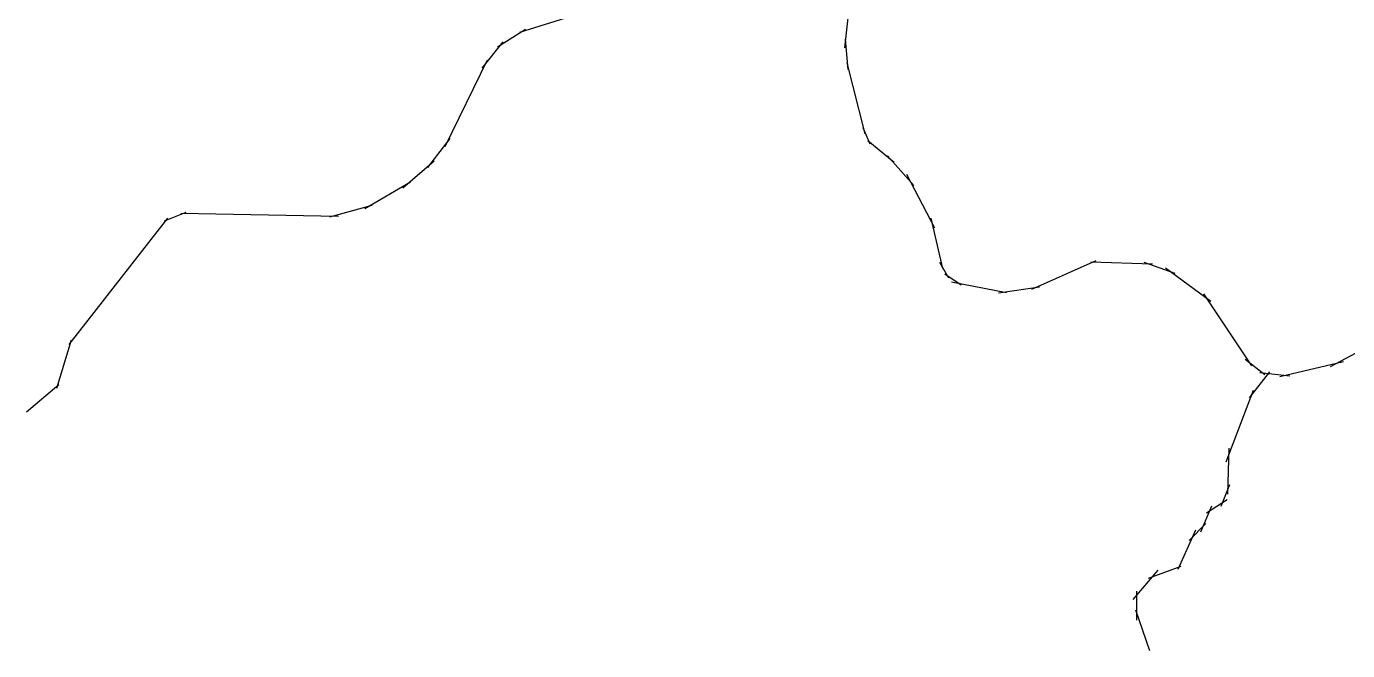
# Model space of a CAD drawing. Header units: inches. Extents: x 723419 to 759401, y 6910722 to 6968430.
# Drawn here: x 726394 to 729902, y 6956127 to 6957785 of the extents above; entities that cross this region are included whole.
import ezdxf

# ---------------------------------------------------------------- set-up
doc = ezdxf.new("R2010")
doc.units = ezdxf.units.IN
doc.header["$MEASUREMENT"] = 0

msp = doc.modelspace()

# ---------------------------------------------------------------- linework, layer by layer
for points in [[(728567.437192, 6957727.5535), (728587.545565, 6957910.64554)], [(727703.756089, 6957769.55619), (727891.279902, 6957828.09537)], [(727644.55545, 6957730.19934), (727718.969662, 6957777.16298)], [(727603.875681, 6957673.31381), (727660.099752, 6957743.75927)], [(728567.96636, 6957750.30772), (728575.374708, 6957669.87422)], [(727505.648922, 6957465.61548), (727617.766334, 6957695.80344)], [(728572.464285, 6957688.13051), (728620.353964, 6957499.21763)], [(728614.797703, 6957515.88641), (728633.318574, 6957472.75925)], [(727460.008206, 6957410.05287), (727518.547386, 6957487.11292)], [(728627.894604, 6957481.29207), (728698.009328, 6957424.07581)], [(727392.870051, 6957356.14391), (727476.213968, 6957427.58155)], [(728680.149917, 6957440.61231), (728750.595371, 6957361.89861)], [(728730.751581, 6957391.99502), (728804.835062, 6957249.78119)], [(727292.658913, 6957301.24276), (727413.70603, 6957372.01894)], [(727199.723831, 6957279.08386), (727312.171973, 6957309.84173)], [(726507.175571, 6956939.42432), (726769.444325, 6957275.1151)], [(726760.18389, 6957268.16977), (726817.73088, 6957291.65159)], [(726804.170957, 6957288.67502), (727222.21346, 6957280.73751)], [(728795.243897, 6957274.91666), (728826.001771, 6957141.30181)], [(729063.664226, 6957087.19441), (729234.320817, 6957162.60081)], [(728818.064256, 6957158.83049), (728842.538263, 6957116.49707)], [(728832.616368, 6957127.41116), (728875.611246, 6957097.9762)], [(729220.033289, 6957159.42581), (729383.942992, 6957153.86954)], [(729360.924196, 6957158.23518), (729443.474361, 6957129.66012)], [(729418.07431, 6957143.55077), (729538.724551, 6957054.6506)], [(728849.814319, 6957106.57518), (728995.996903, 6957077.80168)], [(728974.830194, 6957077.47095), (729083.640308, 6957093.01526)], [(729519.277637, 6957074.09751), (729647.071643, 6956883.20025)], [(726474.102588, 6956823.66888), (726513.128708, 6956952.32279)], [(729856.622062, 6956881.21587), (729951.475377, 6956931.6191)], [(729630.402859, 6956901.05966), (729682.393588, 6956859.78458)], [(729722.478044, 6956855.02207), (729891.547132, 6956894.31278)], [(729641.295937, 6956798.50321), (729695.800213, 6956867.29502)], [(729668.899811, 6956865.34084), (729748.27497, 6956856.60958)], [(726393.73524, 6956761.16095), (726480.055725, 6956833.59078)], [(729579.383313, 6956628.11121), (729652.408459, 6956818.61159)], [(729584.145823, 6956542.38603), (729587.320829, 6956664.09461)], [(729566.15412, 6956510.1068), (729589.4375, 6956567.78609)], [(729512.70818, 6956442.37333), (729541.283237, 6956511.16514)], [(729526.995709, 6956493.17344), (729582.029152, 6956528.62767)], [(729480.958117, 6956419.08995), (729525.408205, 6956464.59838)], [(729452.383059, 6956342.8898), (729498.949819, 6956447.66501)], [(729332.791154, 6956262.45631), (729398.937119, 6956340.77313)], [(729373.537068, 6956319.60642), (729459.791408, 6956351.35649)], [(729342.316173, 6956207.42286), (729342.316173, 6956285.21052)], [(729339.141166, 6956235.46875), (729376.182907, 6956126.98937)]]:
    msp.add_lwpolyline(points)

doc.saveas('drawing.dxf')
